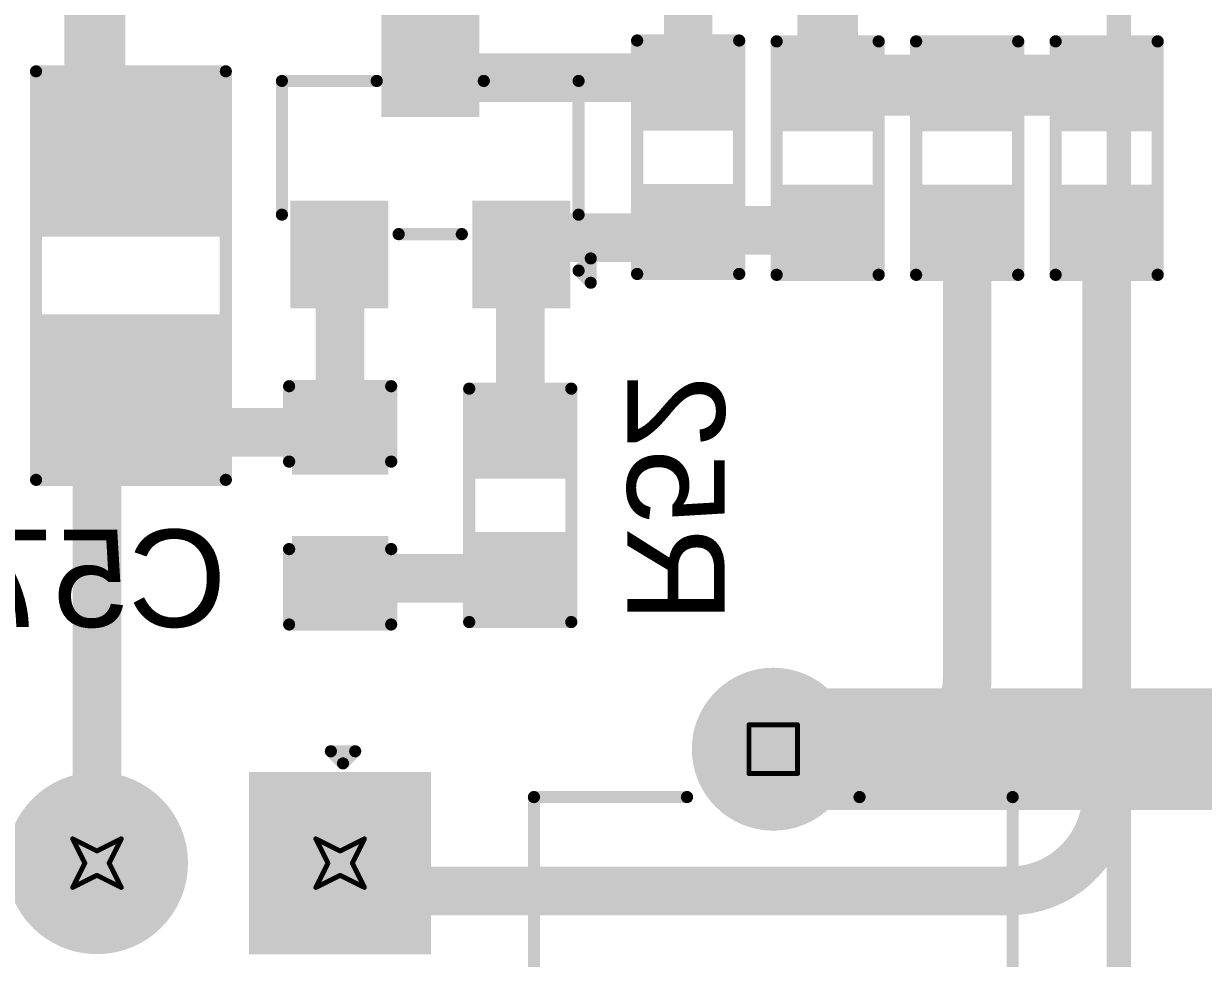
# Model space of a CAD drawing. Header units: inches. Extents: x -38 to 276, y -7 to 269.
# Drawn here: x 57.07 to 69.39, y 104.87 to 114.63 of the extents above; entities that cross this region are included whole.
import ezdxf

# ---------------------------------------------------------------- set-up
doc = ezdxf.new("R2010")
doc.units = ezdxf.units.IN
for name, color, linetype in [('Bottom Layer', 5, 'Continuous'), ('Bottom Overlay', 54, 'Continuous'), ('Bottom Paste', 16, 'Continuous'), ('Bottom Solder', 6, 'Continuous'), ('Drill Drawing', 1, 'Continuous'), ('Multi-Layer', 9, 'Continuous'), ('Pad Holes', 156, 'Continuous'), ('Top Layer', 1, 'Continuous'), ('Top Overlay', 2, 'Continuous'), ('Top Solder', 216, 'Continuous')]:
    doc.layers.add(name, color=color, linetype=linetype)
doc.styles.add('Arial', font='', dxfattribs={"height": 0.2})
doc.styles.get('Arial').set_extended_font_data('Arial')

# ---------------------------------------------------------------- blocks, each defined once
blk = doc.blocks.new('760895741_16')
at = {"layer": 'Top Overlay'}
blk.add_lwpolyline([(-23.419, -22.123, 0.254, 0.254, 0), (23.419, -22.123, 0.254, 0.254, 0)], format="xyseb", dxfattribs=at)
blk = doc.blocks.new('DIP_4_24')
at = {"layer": 'Bottom Layer'}
blk.add_hatch(color=5, dxfattribs=at).paths.add_polyline_path([(-4.71, 0.365), (-4.71, 2.165), (-2.91, 2.165), (-2.91, 0.365)])
h = blk.add_hatch(color=5, dxfattribs=at)
edge = h.paths.add_edge_path()
edge.add_arc((3.81, 1.275), 0.9, 0, 360)
h = blk.add_hatch(color=5, dxfattribs=at)
edge = h.paths.add_edge_path()
edge.add_arc((3.81, -1.265), 0.9, 0, 360)
h = blk.add_hatch(color=5, dxfattribs=at)
edge = h.paths.add_edge_path()
edge.add_arc((-3.81, -1.275), 0.9, 0, 360)
at = {"layer": 'Bottom Solder'}
h = blk.add_hatch(color=6, dxfattribs=at)
edge = h.paths.add_edge_path()
edge.add_arc((3.81, 1.275), 0.951, 0, 360)
blk.add_hatch(color=6, dxfattribs=at).paths.add_polyline_path([(-4.761, 0.314), (-4.761, 2.215), (-2.859, 2.215), (-2.859, 0.314)])
h = blk.add_hatch(color=6, dxfattribs=at)
edge = h.paths.add_edge_path()
edge.add_arc((-3.81, -1.275), 0.951, 0, 360)
h = blk.add_hatch(color=6, dxfattribs=at)
edge = h.paths.add_edge_path()
edge.add_arc((3.81, -1.265), 0.951, 0, 360)
at = {"layer": 'Multi-Layer'}
blk.add_hatch(color=9, dxfattribs=at).paths.add_polyline_path([(-4.71, 0.365), (-4.71, 2.165), (-2.91, 2.165), (-2.91, 0.365)])
h = blk.add_hatch(color=9, dxfattribs=at)
edge = h.paths.add_edge_path()
edge.add_arc((3.81, 1.275), 0.9, 0, 360)
h = blk.add_hatch(color=9, dxfattribs=at)
edge = h.paths.add_edge_path()
edge.add_arc((3.81, -1.265), 0.9, 0, 360)
h = blk.add_hatch(color=9, dxfattribs=at)
edge = h.paths.add_edge_path()
edge.add_arc((-3.81, -1.275), 0.9, 0, 360)
at = {"layer": 'Pad Holes'}
h = blk.add_hatch(color=7, dxfattribs=at)
edge = h.paths.add_edge_path()
edge.add_arc((-3.81, 1.265), 0.5, 0, 360)
h = blk.add_hatch(color=7, dxfattribs=at)
edge = h.paths.add_edge_path()
edge.add_arc((3.81, 1.275), 0.5, 0, 360)
h = blk.add_hatch(color=7, dxfattribs=at)
edge = h.paths.add_edge_path()
edge.add_arc((-3.81, -1.275), 0.5, 0, 360)
h = blk.add_hatch(color=7, dxfattribs=at)
edge = h.paths.add_edge_path()
edge.add_arc((3.81, -1.265), 0.5, 0, 360)
at = {"layer": 'Top Layer'}
blk.add_hatch(color=1, dxfattribs=at).paths.add_polyline_path([(-4.71, 0.365), (-4.71, 2.165), (-2.91, 2.165), (-2.91, 0.365)])
h = blk.add_hatch(color=1, dxfattribs=at)
edge = h.paths.add_edge_path()
edge.add_arc((3.81, 1.275), 0.9, 0, 360)
h = blk.add_hatch(color=1, dxfattribs=at)
edge = h.paths.add_edge_path()
edge.add_arc((3.81, -1.265), 0.9, 0, 360)
h = blk.add_hatch(color=1, dxfattribs=at)
edge = h.paths.add_edge_path()
edge.add_arc((-3.81, -1.275), 0.9, 0, 360)
at = {"layer": 'Top Solder'}
h = blk.add_hatch(color=216, dxfattribs=at)
edge = h.paths.add_edge_path()
edge.add_arc((3.81, 1.275), 0.951, 0, 360)
blk.add_hatch(color=216, dxfattribs=at).paths.add_polyline_path([(-4.761, 0.314), (-4.761, 2.215), (-2.859, 2.215), (-2.859, 0.314)])
h = blk.add_hatch(color=216, dxfattribs=at)
edge = h.paths.add_edge_path()
edge.add_arc((-3.81, -1.275), 0.951, 0, 360)
h = blk.add_hatch(color=216, dxfattribs=at)
edge = h.paths.add_edge_path()
edge.add_arc((3.81, -1.265), 0.951, 0, 360)
at = {"layer": 'Top Overlay'}
for points in [[(-2.542, -2.281, 0.127, 0.127, 0), (-2.542, 2.291, 0.127, 0.127, 0)], [(-1.07, 2.291, 0.127, 0.127, 0), (-2.542, 2.291, 0.127, 0.127, 0)], [(2.532, 2.291, 0.127, 0.127, 0), (1.216, 2.291, 0.127, 0.127, 0)], [(2.532, -2.281, 0.127, 0.127, 0), (2.532, 2.291, 0.127, 0.127, 0)], [(-4.978, 1.168, 0.127, 0.127, 0), (-4.978, 1.422, 0.127, 0.127, 0)], [(-4.851, 1.295, 0.127, 0.127, 0), (-4.978, 1.422, 0.127, 0.127, 0)], [(-4.978, 1.168, 0.127, 0.127, 0), (-4.851, 1.295, 0.127, 0.127, 0)]]:
    blk.add_lwpolyline(points, format="xyseb", dxfattribs=at)
for points in [[(-2.574, 2.291, 0.0635, 0.0635, 1), (-2.51, 2.291, 0.0635, 0.0635, 1)], [(-2.574, 2.291, 0.0635, 0.0635, 1), (-2.51, 2.291, 0.0635, 0.0635, 1)], [(-1.102, 2.291, 0.0635, 0.0635, 1), (-1.038, 2.291, 0.0635, 0.0635, 1)], [(1.184, 2.291, 0.0635, 0.0635, 1), (1.248, 2.291, 0.0635, 0.0635, 1)], [(2.5, 2.291, 0.0635, 0.0635, 1), (2.564, 2.291, 0.0635, 0.0635, 1)], [(2.5, 2.291, 0.0635, 0.0635, 1), (2.564, 2.291, 0.0635, 0.0635, 1)], [(-5.01, 1.422, 0.0635, 0.0635, 1), (-4.947, 1.422, 0.0635, 0.0635, 1)], [(-5.01, 1.422, 0.0635, 0.0635, 1), (-4.947, 1.422, 0.0635, 0.0635, 1)], [(-4.883, 1.295, 0.0635, 0.0635, 1), (-4.82, 1.295, 0.0635, 0.0635, 1)], [(-4.883, 1.295, 0.0635, 0.0635, 1), (-4.82, 1.295, 0.0635, 0.0635, 1)], [(-5.01, 1.168, 0.0635, 0.0635, 1), (-4.947, 1.168, 0.0635, 0.0635, 1)], [(-5.01, 1.168, 0.0635, 0.0635, 1), (-4.947, 1.168, 0.0635, 0.0635, 1)], [(-2.574, -2.281, 0.0635, 0.0635, 1), (-2.51, -2.281, 0.0635, 0.0635, 1)], [(2.5, -2.281, 0.0635, 0.0635, 1), (2.564, -2.281, 0.0635, 0.0635, 1)]]:
    blk.add_lwpolyline(points, format="xyseb", close=True, dxfattribs=at)
blk = doc.blocks.new('SOT_23_B_25')
at = {"layer": 'Bottom Layer'}
for points in [[(-1.36, 1.46), (-0.54, 1.46), (-0.54, 0.54), (-1.36, 0.54)], [(0.54, 1.46), (1.36, 1.46), (1.36, 0.54), (0.54, 0.54)], [(-0.41, -0.54), (0.41, -0.54), (0.41, -1.46), (-0.41, -1.46)]]:
    blk.add_hatch(color=5, dxfattribs=at).paths.add_polyline_path(points)
at = {"layer": 'Bottom Paste'}
for points in [[(-1.36, 1.46), (-0.54, 1.46), (-0.54, 0.54), (-1.36, 0.54)], [(0.54, 1.46), (1.36, 1.46), (1.36, 0.54), (0.54, 0.54)], [(-0.41, -0.54), (0.41, -0.54), (0.41, -1.46), (-0.41, -1.46)]]:
    blk.add_hatch(color=16, dxfattribs=at).paths.add_polyline_path(points)
at = {"layer": 'Bottom Solder'}
for points in [[(-1.462, 1.562), (-0.438, 1.562), (-0.438, 0.438), (-1.462, 0.438)], [(0.438, 1.562), (1.462, 1.562), (1.462, 0.438), (0.438, 0.438)], [(-0.512, -0.438), (0.512, -0.438), (0.512, -1.562), (-0.512, -1.562)]]:
    blk.add_hatch(color=6, dxfattribs=at).paths.add_polyline_path(points)
at = {"layer": 'Bottom Overlay'}
for points in [[(-1.549, 1.168, 0.127, 0.127, 0), (-1.676, 1.295, 0.127, 0.127, 0)], [(-1.676, 1.295, 0.127, 0.127, 0), (-1.676, 1.041, 0.127, 0.127, 0)], [(-1.549, 1.168, 0.127, 0.127, 0), (-1.676, 1.041, 0.127, 0.127, 0)], [(0.33, 0.787, 0.127, 0.127, 0), (-0.33, 0.787, 0.127, 0.127, 0)], [(-1.549, -0.813, 0.127, 0.127, 0), (-1.549, 0.584, 0.127, 0.127, 0)], [(1.549, 0.584, 0.127, 0.127, 0), (1.549, -0.813, 0.127, 0.127, 0)], [(-0.559, -0.813, 0.127, 0.127, 0), (-1.549, -0.813, 0.127, 0.127, 0)], [(1.549, -0.813, 0.127, 0.127, 0), (0.559, -0.813, 0.127, 0.127, 0)]]:
    blk.add_lwpolyline(points, format="xyseb", dxfattribs=at)
for points in [[(-1.708, 1.295, 0.0635, 0.0635, 1), (-1.645, 1.295, 0.0635, 0.0635, 1)], [(-1.708, 1.295, 0.0635, 0.0635, 1), (-1.645, 1.295, 0.0635, 0.0635, 1)], [(-1.581, 1.168, 0.0635, 0.0635, 1), (-1.518, 1.168, 0.0635, 0.0635, 1)], [(-1.581, 1.168, 0.0635, 0.0635, 1), (-1.518, 1.168, 0.0635, 0.0635, 1)], [(-1.708, 1.041, 0.0635, 0.0635, 1), (-1.645, 1.041, 0.0635, 0.0635, 1)], [(-1.708, 1.041, 0.0635, 0.0635, 1), (-1.645, 1.041, 0.0635, 0.0635, 1)], [(-0.362, 0.787, 0.0635, 0.0635, 1), (-0.298, 0.787, 0.0635, 0.0635, 1)], [(0.298, 0.787, 0.0635, 0.0635, 1), (0.362, 0.787, 0.0635, 0.0635, 1)], [(-1.581, 0.584, 0.0635, 0.0635, 1), (-1.518, 0.584, 0.0635, 0.0635, 1)], [(1.518, 0.584, 0.0635, 0.0635, 1), (1.581, 0.584, 0.0635, 0.0635, 1)], [(-1.581, -0.813, 0.0635, 0.0635, 1), (-1.518, -0.813, 0.0635, 0.0635, 1)], [(-1.581, -0.813, 0.0635, 0.0635, 1), (-1.518, -0.813, 0.0635, 0.0635, 1)], [(-0.591, -0.813, 0.0635, 0.0635, 1), (-0.527, -0.813, 0.0635, 0.0635, 1)], [(0.527, -0.813, 0.0635, 0.0635, 1), (0.591, -0.813, 0.0635, 0.0635, 1)], [(1.518, -0.813, 0.0635, 0.0635, 1), (1.581, -0.813, 0.0635, 0.0635, 1)], [(1.518, -0.813, 0.0635, 0.0635, 1), (1.581, -0.813, 0.0635, 0.0635, 1)]]:
    blk.add_lwpolyline(points, format="xyseb", close=True, dxfattribs=at)
blk = doc.blocks.new('R___0603_B_34')
at = {"layer": 'Bottom Layer'}
for points in [[(-1.143, -0.445), (-1.143, 0.445), (-0.381, 0.445), (-0.381, -0.445)], [(0.381, -0.445), (0.381, 0.445), (1.143, 0.445), (1.143, -0.445)]]:
    blk.add_hatch(color=5, dxfattribs=at).paths.add_polyline_path(points)
at = {"layer": 'Bottom Paste'}
for points in [[(-1.143, -0.445), (-1.143, 0.445), (-0.381, 0.445), (-0.381, -0.445)], [(0.381, -0.445), (0.381, 0.445), (1.143, 0.445), (1.143, -0.445)]]:
    blk.add_hatch(color=16, dxfattribs=at).paths.add_polyline_path(points)
at = {"layer": 'Bottom Solder'}
for points in [[(-1.245, -0.546), (-1.245, 0.546), (-0.279, 0.546), (-0.279, -0.546)], [(0.279, -0.546), (0.279, 0.546), (1.245, 0.546), (1.245, -0.546)]]:
    blk.add_hatch(color=6, dxfattribs=at).paths.add_polyline_path(points)
at = {"layer": 'Bottom Overlay'}
for points in [[(-1.219, 0.533, 0.127, 0.127, 0), (1.219, 0.533, 0.127, 0.127, 0)], [(-1.219, 0.533, 0.127, 0.127, 0), (-1.219, -0.533, 0.127, 0.127, 0)], [(1.219, 0.533, 0.127, 0.127, 0), (1.219, -0.533, 0.127, 0.127, 0)], [(-1.219, -0.533, 0.127, 0.127, 0), (1.219, -0.533, 0.127, 0.127, 0)]]:
    blk.add_lwpolyline(points, format="xyseb", dxfattribs=at)
for points in [[(-1.251, 0.533, 0.0635, 0.0635, 1), (-1.187, 0.533, 0.0635, 0.0635, 1)], [(-1.251, 0.533, 0.0635, 0.0635, 1), (-1.187, 0.533, 0.0635, 0.0635, 1)], [(1.187, 0.533, 0.0635, 0.0635, 1), (1.251, 0.533, 0.0635, 0.0635, 1)], [(1.187, 0.533, 0.0635, 0.0635, 1), (1.251, 0.533, 0.0635, 0.0635, 1)], [(-1.251, -0.533, 0.0635, 0.0635, 1), (-1.187, -0.533, 0.0635, 0.0635, 1)], [(-1.251, -0.533, 0.0635, 0.0635, 1), (-1.187, -0.533, 0.0635, 0.0635, 1)], [(1.187, -0.533, 0.0635, 0.0635, 1), (1.251, -0.533, 0.0635, 0.0635, 1)], [(1.187, -0.533, 0.0635, 0.0635, 1), (1.251, -0.533, 0.0635, 0.0635, 1)]]:
    blk.add_lwpolyline(points, format="xyseb", close=True, dxfattribs=at)
blk = doc.blocks.new('R___1206_B_35')
at = {"layer": 'Bottom Layer'}
for points in [[(-2.032, 0.889), (-0.508, 0.889), (-0.508, -0.889), (-2.032, -0.889)], [(0.508, 0.889), (2.032, 0.889), (2.032, -0.889), (0.508, -0.889)]]:
    blk.add_hatch(color=5, dxfattribs=at).paths.add_polyline_path(points)
at = {"layer": 'Bottom Paste'}
for points in [[(-2.032, 0.889), (-0.508, 0.889), (-0.508, -0.889), (-2.032, -0.889)], [(0.508, 0.889), (2.032, 0.889), (2.032, -0.889), (0.508, -0.889)]]:
    blk.add_hatch(color=16, dxfattribs=at).paths.add_polyline_path(points)
at = {"layer": 'Bottom Solder'}
for points in [[(-2.134, 0.991), (-0.406, 0.991), (-0.406, -0.991), (-2.134, -0.991)], [(0.406, 0.991), (2.134, 0.991), (2.134, -0.991), (0.406, -0.991)]]:
    blk.add_hatch(color=6, dxfattribs=at).paths.add_polyline_path(points)
at = {"layer": 'Bottom Overlay'}
for points in [[(-2.134, -0.991, 0.127, 0.127, 0), (-2.134, 0.991, 0.127, 0.127, 0)], [(-2.134, 0.991, 0.127, 0.127, 0), (2.134, 0.991, 0.127, 0.127, 0)], [(2.134, -0.991, 0.127, 0.127, 0), (2.134, 0.991, 0.127, 0.127, 0)], [(2.134, -0.991, 0.127, 0.127, 0), (-2.134, -0.991, 0.127, 0.127, 0)]]:
    blk.add_lwpolyline(points, format="xyseb", dxfattribs=at)
for points in [[(-2.165, 0.991, 0.0635, 0.0635, 1), (-2.102, 0.991, 0.0635, 0.0635, 1)], [(-2.165, 0.991, 0.0635, 0.0635, 1), (-2.102, 0.991, 0.0635, 0.0635, 1)], [(2.102, 0.991, 0.0635, 0.0635, 1), (2.165, 0.991, 0.0635, 0.0635, 1)], [(2.102, 0.991, 0.0635, 0.0635, 1), (2.165, 0.991, 0.0635, 0.0635, 1)], [(-2.165, -0.991, 0.0635, 0.0635, 1), (-2.102, -0.991, 0.0635, 0.0635, 1)], [(-2.165, -0.991, 0.0635, 0.0635, 1), (-2.102, -0.991, 0.0635, 0.0635, 1)], [(2.102, -0.991, 0.0635, 0.0635, 1), (2.165, -0.991, 0.0635, 0.0635, 1)], [(2.102, -0.991, 0.0635, 0.0635, 1), (2.165, -0.991, 0.0635, 0.0635, 1)]]:
    blk.add_lwpolyline(points, format="xyseb", close=True, dxfattribs=at)
blk = doc.blocks.new('R___0603_B_36')
at = {"layer": 'Bottom Layer'}
for points in [[(-1.143, -0.445), (-1.143, 0.445), (-0.381, 0.445), (-0.381, -0.445)], [(0.381, -0.445), (0.381, 0.445), (1.143, 0.445), (1.143, -0.445)]]:
    blk.add_hatch(color=5, dxfattribs=at).paths.add_polyline_path(points)
at = {"layer": 'Bottom Paste'}
for points in [[(-1.143, -0.445), (-1.143, 0.445), (-0.381, 0.445), (-0.381, -0.445)], [(0.381, -0.445), (0.381, 0.445), (1.143, 0.445), (1.143, -0.445)]]:
    blk.add_hatch(color=16, dxfattribs=at).paths.add_polyline_path(points)
at = {"layer": 'Bottom Solder'}
for points in [[(-1.245, -0.546), (-1.245, 0.546), (-0.279, 0.546), (-0.279, -0.546)], [(0.279, -0.546), (0.279, 0.546), (1.245, 0.546), (1.245, -0.546)]]:
    blk.add_hatch(color=6, dxfattribs=at).paths.add_polyline_path(points)
at = {"layer": 'Bottom Overlay'}
for points in [[(-1.219, 0.533, 0.127, 0.127, 0), (1.219, 0.533, 0.127, 0.127, 0)], [(-1.219, -0.533, 0.127, 0.127, 0), (-1.219, 0.533, 0.127, 0.127, 0)], [(1.219, -0.533, 0.127, 0.127, 0), (1.219, 0.533, 0.127, 0.127, 0)], [(1.219, -0.533, 0.127, 0.127, 0), (-1.219, -0.533, 0.127, 0.127, 0)]]:
    blk.add_lwpolyline(points, format="xyseb", dxfattribs=at)
for points in [[(-1.251, 0.533, 0.0635, 0.0635, 1), (-1.187, 0.533, 0.0635, 0.0635, 1)], [(-1.251, 0.533, 0.0635, 0.0635, 1), (-1.187, 0.533, 0.0635, 0.0635, 1)], [(1.187, 0.533, 0.0635, 0.0635, 1), (1.251, 0.533, 0.0635, 0.0635, 1)], [(1.187, 0.533, 0.0635, 0.0635, 1), (1.251, 0.533, 0.0635, 0.0635, 1)], [(-1.251, -0.533, 0.0635, 0.0635, 1), (-1.187, -0.533, 0.0635, 0.0635, 1)], [(-1.251, -0.533, 0.0635, 0.0635, 1), (-1.187, -0.533, 0.0635, 0.0635, 1)], [(1.187, -0.533, 0.0635, 0.0635, 1), (1.251, -0.533, 0.0635, 0.0635, 1)], [(1.187, -0.533, 0.0635, 0.0635, 1), (1.251, -0.533, 0.0635, 0.0635, 1)]]:
    blk.add_lwpolyline(points, format="xyseb", close=True, dxfattribs=at)
blk = doc.blocks.new('R___0603_B_37')
at = {"layer": 'Bottom Layer'}
for points in [[(-1.143, -0.445), (-1.143, 0.445), (-0.381, 0.445), (-0.381, -0.445)], [(0.381, -0.445), (0.381, 0.445), (1.143, 0.445), (1.143, -0.445)]]:
    blk.add_hatch(color=5, dxfattribs=at).paths.add_polyline_path(points)
at = {"layer": 'Bottom Paste'}
for points in [[(-1.143, -0.445), (-1.143, 0.445), (-0.381, 0.445), (-0.381, -0.445)], [(0.381, -0.445), (0.381, 0.445), (1.143, 0.445), (1.143, -0.445)]]:
    blk.add_hatch(color=16, dxfattribs=at).paths.add_polyline_path(points)
at = {"layer": 'Bottom Solder'}
for points in [[(-1.245, -0.546), (-1.245, 0.546), (-0.279, 0.546), (-0.279, -0.546)], [(0.279, -0.546), (0.279, 0.546), (1.245, 0.546), (1.245, -0.546)]]:
    blk.add_hatch(color=6, dxfattribs=at).paths.add_polyline_path(points)
at = {"layer": 'Bottom Overlay'}
for points in [[(-1.219, 0.533, 0.127, 0.127, 0), (1.219, 0.533, 0.127, 0.127, 0)], [(-1.219, 0.533, 0.127, 0.127, 0), (-1.219, -0.533, 0.127, 0.127, 0)], [(1.219, 0.533, 0.127, 0.127, 0), (1.219, -0.533, 0.127, 0.127, 0)], [(-1.219, -0.533, 0.127, 0.127, 0), (1.219, -0.533, 0.127, 0.127, 0)]]:
    blk.add_lwpolyline(points, format="xyseb", dxfattribs=at)
for points in [[(-1.251, 0.533, 0.0635, 0.0635, 1), (-1.187, 0.533, 0.0635, 0.0635, 1)], [(-1.251, 0.533, 0.0635, 0.0635, 1), (-1.187, 0.533, 0.0635, 0.0635, 1)], [(1.187, 0.533, 0.0635, 0.0635, 1), (1.251, 0.533, 0.0635, 0.0635, 1)], [(1.187, 0.533, 0.0635, 0.0635, 1), (1.251, 0.533, 0.0635, 0.0635, 1)], [(-1.251, -0.533, 0.0635, 0.0635, 1), (-1.187, -0.533, 0.0635, 0.0635, 1)], [(-1.251, -0.533, 0.0635, 0.0635, 1), (-1.187, -0.533, 0.0635, 0.0635, 1)], [(1.187, -0.533, 0.0635, 0.0635, 1), (1.251, -0.533, 0.0635, 0.0635, 1)], [(1.187, -0.533, 0.0635, 0.0635, 1), (1.251, -0.533, 0.0635, 0.0635, 1)]]:
    blk.add_lwpolyline(points, format="xyseb", close=True, dxfattribs=at)
blk = doc.blocks.new('R___0603_B_38')
at = {"layer": 'Bottom Layer'}
for points in [[(-1.143, -0.445), (-1.143, 0.445), (-0.381, 0.445), (-0.381, -0.445)], [(0.381, -0.445), (0.381, 0.445), (1.143, 0.445), (1.143, -0.445)]]:
    blk.add_hatch(color=5, dxfattribs=at).paths.add_polyline_path(points)
at = {"layer": 'Bottom Paste'}
for points in [[(-1.143, -0.445), (-1.143, 0.445), (-0.381, 0.445), (-0.381, -0.445)], [(0.381, -0.445), (0.381, 0.445), (1.143, 0.445), (1.143, -0.445)]]:
    blk.add_hatch(color=16, dxfattribs=at).paths.add_polyline_path(points)
at = {"layer": 'Bottom Solder'}
for points in [[(-1.245, -0.546), (-1.245, 0.546), (-0.279, 0.546), (-0.279, -0.546)], [(0.279, -0.546), (0.279, 0.546), (1.245, 0.546), (1.245, -0.546)]]:
    blk.add_hatch(color=6, dxfattribs=at).paths.add_polyline_path(points)
at = {"layer": 'Bottom Overlay'}
for points in [[(-1.219, 0.533, 0.127, 0.127, 0), (1.219, 0.533, 0.127, 0.127, 0)], [(-1.219, 0.533, 0.127, 0.127, 0), (-1.219, -0.533, 0.127, 0.127, 0)], [(1.219, 0.533, 0.127, 0.127, 0), (1.219, -0.533, 0.127, 0.127, 0)], [(1.219, -0.533, 0.127, 0.127, 0), (-1.219, -0.533, 0.127, 0.127, 0)]]:
    blk.add_lwpolyline(points, format="xyseb", dxfattribs=at)
for points in [[(-1.251, 0.533, 0.0635, 0.0635, 1), (-1.187, 0.533, 0.0635, 0.0635, 1)], [(-1.251, 0.533, 0.0635, 0.0635, 1), (-1.187, 0.533, 0.0635, 0.0635, 1)], [(1.187, 0.533, 0.0635, 0.0635, 1), (1.251, 0.533, 0.0635, 0.0635, 1)], [(1.187, 0.533, 0.0635, 0.0635, 1), (1.251, 0.533, 0.0635, 0.0635, 1)], [(-1.251, -0.533, 0.0635, 0.0635, 1), (-1.187, -0.533, 0.0635, 0.0635, 1)], [(-1.251, -0.533, 0.0635, 0.0635, 1), (-1.187, -0.533, 0.0635, 0.0635, 1)], [(1.187, -0.533, 0.0635, 0.0635, 1), (1.251, -0.533, 0.0635, 0.0635, 1)], [(1.187, -0.533, 0.0635, 0.0635, 1), (1.251, -0.533, 0.0635, 0.0635, 1)]]:
    blk.add_lwpolyline(points, format="xyseb", close=True, dxfattribs=at)
blk = doc.blocks.new('R___0603_B_41')
at = {"layer": 'Bottom Layer'}
for points in [[(-1.143, -0.445), (-1.143, 0.445), (-0.381, 0.445), (-0.381, -0.445)], [(0.381, -0.445), (0.381, 0.445), (1.143, 0.445), (1.143, -0.445)]]:
    blk.add_hatch(color=5, dxfattribs=at).paths.add_polyline_path(points)
at = {"layer": 'Bottom Paste'}
for points in [[(-1.143, -0.445), (-1.143, 0.445), (-0.381, 0.445), (-0.381, -0.445)], [(0.381, -0.445), (0.381, 0.445), (1.143, 0.445), (1.143, -0.445)]]:
    blk.add_hatch(color=16, dxfattribs=at).paths.add_polyline_path(points)
at = {"layer": 'Bottom Solder'}
for points in [[(-1.245, -0.546), (-1.245, 0.546), (-0.279, 0.546), (-0.279, -0.546)], [(0.279, -0.546), (0.279, 0.546), (1.245, 0.546), (1.245, -0.546)]]:
    blk.add_hatch(color=6, dxfattribs=at).paths.add_polyline_path(points)
at = {"layer": 'Bottom Overlay'}
for points in [[(-1.219, 0.533, 0.127, 0.127, 0), (1.219, 0.533, 0.127, 0.127, 0)], [(-1.219, 0.533, 0.127, 0.127, 0), (-1.219, -0.533, 0.127, 0.127, 0)], [(1.219, 0.533, 0.127, 0.127, 0), (1.219, -0.533, 0.127, 0.127, 0)], [(1.219, -0.533, 0.127, 0.127, 0), (-1.219, -0.533, 0.127, 0.127, 0)]]:
    blk.add_lwpolyline(points, format="xyseb", dxfattribs=at)
for points in [[(-1.251, 0.533, 0.0635, 0.0635, 1), (-1.187, 0.533, 0.0635, 0.0635, 1)], [(-1.251, 0.533, 0.0635, 0.0635, 1), (-1.187, 0.533, 0.0635, 0.0635, 1)], [(1.187, 0.533, 0.0635, 0.0635, 1), (1.251, 0.533, 0.0635, 0.0635, 1)], [(1.187, 0.533, 0.0635, 0.0635, 1), (1.251, 0.533, 0.0635, 0.0635, 1)], [(-1.251, -0.533, 0.0635, 0.0635, 1), (-1.187, -0.533, 0.0635, 0.0635, 1)], [(-1.251, -0.533, 0.0635, 0.0635, 1), (-1.187, -0.533, 0.0635, 0.0635, 1)], [(1.187, -0.533, 0.0635, 0.0635, 1), (1.251, -0.533, 0.0635, 0.0635, 1)], [(1.187, -0.533, 0.0635, 0.0635, 1), (1.251, -0.533, 0.0635, 0.0635, 1)]]:
    blk.add_lwpolyline(points, format="xyseb", close=True, dxfattribs=at)
blk = doc.blocks.new('C___0603_B_111')
at = {"layer": 'Bottom Layer'}
for points in [[(-1.143, -0.445), (-1.143, 0.445), (-0.381, 0.445), (-0.381, -0.445)], [(0.381, -0.445), (0.381, 0.445), (1.143, 0.445), (1.143, -0.445)]]:
    blk.add_hatch(color=5, dxfattribs=at).paths.add_polyline_path(points)
at = {"layer": 'Bottom Paste'}
for points in [[(-1.143, -0.445), (-1.143, 0.445), (-0.381, 0.445), (-0.381, -0.445)], [(0.381, -0.445), (0.381, 0.445), (1.143, 0.445), (1.143, -0.445)]]:
    blk.add_hatch(color=16, dxfattribs=at).paths.add_polyline_path(points)
at = {"layer": 'Bottom Solder'}
for points in [[(-1.203, -0.504), (-1.203, 0.504), (-0.321, 0.504), (-0.321, -0.504)], [(0.321, -0.504), (0.321, 0.504), (1.203, 0.504), (1.203, -0.504)]]:
    blk.add_hatch(color=6, dxfattribs=at).paths.add_polyline_path(points)
at = {"layer": 'Bottom Overlay'}
for points in [[(-0.457, 0.533, 0.127, 0.127, 0), (-1.245, 0.533, 0.127, 0.127, 0)], [(-1.245, -0.533, 0.127, 0.127, 0), (-1.245, 0.533, 0.127, 0.127, 0)], [(1.245, 0.533, 0.127, 0.127, 0), (0.457, 0.533, 0.127, 0.127, 0)], [(1.245, -0.533, 0.127, 0.127, 0), (1.245, 0.533, 0.127, 0.127, 0)], [(-0.457, -0.533, 0.127, 0.127, 0), (-1.245, -0.533, 0.127, 0.127, 0)], [(1.245, -0.533, 0.127, 0.127, 0), (0.457, -0.533, 0.127, 0.127, 0)]]:
    blk.add_lwpolyline(points, format="xyseb", dxfattribs=at)
for points in [[(-1.276, 0.533, 0.0635, 0.0635, 1), (-1.213, 0.533, 0.0635, 0.0635, 1)], [(-1.276, 0.533, 0.0635, 0.0635, 1), (-1.213, 0.533, 0.0635, 0.0635, 1)], [(-0.489, 0.533, 0.0635, 0.0635, 1), (-0.425, 0.533, 0.0635, 0.0635, 1)], [(0.425, 0.533, 0.0635, 0.0635, 1), (0.489, 0.533, 0.0635, 0.0635, 1)], [(1.213, 0.533, 0.0635, 0.0635, 1), (1.276, 0.533, 0.0635, 0.0635, 1)], [(1.213, 0.533, 0.0635, 0.0635, 1), (1.276, 0.533, 0.0635, 0.0635, 1)], [(-1.276, -0.533, 0.0635, 0.0635, 1), (-1.213, -0.533, 0.0635, 0.0635, 1)], [(-1.276, -0.533, 0.0635, 0.0635, 1), (-1.213, -0.533, 0.0635, 0.0635, 1)], [(-0.489, -0.533, 0.0635, 0.0635, 1), (-0.425, -0.533, 0.0635, 0.0635, 1)], [(0.425, -0.533, 0.0635, 0.0635, 1), (0.489, -0.533, 0.0635, 0.0635, 1)], [(1.213, -0.533, 0.0635, 0.0635, 1), (1.276, -0.533, 0.0635, 0.0635, 1)], [(1.213, -0.533, 0.0635, 0.0635, 1), (1.276, -0.533, 0.0635, 0.0635, 1)]]:
    blk.add_lwpolyline(points, format="xyseb", close=True, dxfattribs=at)
blk = doc.blocks.new('DE1E3RA222MA4BN01F_143')
at = {"layer": 'Bottom Layer'}
h = blk.add_hatch(color=5, dxfattribs=at)
edge = h.paths.add_edge_path()
edge.add_arc((-5, 0), 0.8, 0, 360)
h = blk.add_hatch(color=5, dxfattribs=at)
edge = h.paths.add_edge_path()
edge.add_arc((5, 0), 0.8, 0, 360)
at = {"layer": 'Bottom Solder'}
h = blk.add_hatch(color=6, dxfattribs=at)
edge = h.paths.add_edge_path()
edge.add_arc((-5, 0), 0.851, 0, 360)
h = blk.add_hatch(color=6, dxfattribs=at)
edge = h.paths.add_edge_path()
edge.add_arc((5, 0), 0.851, 0, 360)
at = {"layer": 'Multi-Layer'}
h = blk.add_hatch(color=9, dxfattribs=at)
edge = h.paths.add_edge_path()
edge.add_arc((-5, 0), 0.8, 0, 360)
h = blk.add_hatch(color=9, dxfattribs=at)
edge = h.paths.add_edge_path()
edge.add_arc((5, 0), 0.8, 0, 360)
at = {"layer": 'Pad Holes'}
h = blk.add_hatch(color=7, dxfattribs=at)
edge = h.paths.add_edge_path()
edge.add_arc((-5, 0), 0.55, 0, 360)
h = blk.add_hatch(color=7, dxfattribs=at)
edge = h.paths.add_edge_path()
edge.add_arc((5, 0), 0.55, 0, 360)
at = {"layer": 'Top Layer'}
h = blk.add_hatch(color=1, dxfattribs=at)
edge = h.paths.add_edge_path()
edge.add_arc((-5, 0), 0.8, 0, 360)
h = blk.add_hatch(color=1, dxfattribs=at)
edge = h.paths.add_edge_path()
edge.add_arc((5, 0), 0.8, 0, 360)
at = {"layer": 'Top Solder'}
h = blk.add_hatch(color=216, dxfattribs=at)
edge = h.paths.add_edge_path()
edge.add_arc((-5, 0), 0.851, 0, 360)
h = blk.add_hatch(color=216, dxfattribs=at)
edge = h.paths.add_edge_path()
edge.add_arc((5, 0), 0.851, 0, 360)
at = {"layer": 'Top Overlay'}
for points in [[(-4.5, 2.5, 0.127, 0.127, 0), (4.5, 2.5, 0.127, 0.127, 0)], [(-4.5, 2.5, 0.127, 0.127, 0), (-4.5, 0.901, 0.127, 0.127, 0)], [(4.5, 2.5, 0.127, 0.127, 0), (4.5, 0.901, 0.127, 0.127, 0)], [(-4.5, -0.901, 0.127, 0.127, 0), (-4.5, -2.5, 0.127, 0.127, 0)], [(4.5, -0.901, 0.127, 0.127, 0), (4.5, -2.5, 0.127, 0.127, 0)], [(-4.5, -2.5, 0.127, 0.127, 0), (4.5, -2.5, 0.127, 0.127, 0)]]:
    blk.add_lwpolyline(points, format="xyseb", dxfattribs=at)
for points in [[(-4.532, 2.5, 0.0635, 0.0635, 1), (-4.468, 2.5, 0.0635, 0.0635, 1)], [(-4.532, 2.5, 0.0635, 0.0635, 1), (-4.468, 2.5, 0.0635, 0.0635, 1)], [(4.468, 2.5, 0.0635, 0.0635, 1), (4.532, 2.5, 0.0635, 0.0635, 1)], [(4.468, 2.5, 0.0635, 0.0635, 1), (4.532, 2.5, 0.0635, 0.0635, 1)], [(-4.532, 0.901, 0.0635, 0.0635, 1), (-4.468, 0.901, 0.0635, 0.0635, 1)], [(4.468, 0.901, 0.0635, 0.0635, 1), (4.532, 0.901, 0.0635, 0.0635, 1)], [(-4.532, -0.901, 0.0635, 0.0635, 1), (-4.468, -0.901, 0.0635, 0.0635, 1)], [(4.468, -0.901, 0.0635, 0.0635, 1), (4.532, -0.901, 0.0635, 0.0635, 1)], [(-4.532, -2.5, 0.0635, 0.0635, 1), (-4.468, -2.5, 0.0635, 0.0635, 1)], [(-4.532, -2.5, 0.0635, 0.0635, 1), (-4.468, -2.5, 0.0635, 0.0635, 1)], [(4.468, -2.5, 0.0635, 0.0635, 1), (4.532, -2.5, 0.0635, 0.0635, 1)], [(4.468, -2.5, 0.0635, 0.0635, 1), (4.532, -2.5, 0.0635, 0.0635, 1)]]:
    blk.add_lwpolyline(points, format="xyseb", close=True, dxfattribs=at)

msp = doc.modelspace()

# ---------------------------------------------------------------- linework, layer by layer
at = {"layer": 'Bottom Layer'}
for points in [[(57.811, 113.716, 0.635, 0.635, 0), (57.811, 115.661, 0.635, 0.635, 0)], [(65.465, 113.99, 0.635, 0.635, 0), (65.465, 115.697, 0.635, 0.635, 0)], [(64.008, 114.068, 0.508, 0.508, 0), (64.008, 115.316, 0.508, 0.508, 0)], [(61.314, 114.221, 0.508, 0.508, 0), (61.466, 114.068, 0.508, 0.508, 0)], [(61.466, 114.068, 0.508, 0.508, 0), (64.008, 114.068, 0.508, 0.508, 0)], [(64.008, 113.999, 0.508, 0.508, 0), (64.008, 114.068, 0.508, 0.508, 0)], [(65.465, 113.99, 0.635, 0.635, 0), (66.922, 113.99, 0.635, 0.635, 0)], [(66.922, 113.99, 0.635, 0.635, 0), (68.379, 113.99, 0.635, 0.635, 0)], [(57.811, 113.716, 0.635, 0.635, 0), (58.188, 113.271, 0.635, 0.635, 0)], [(62.264, 112.242, 0.508, 0.508, 0), (62.42, 112.398, 0.508, 0.508, 0)], [(62.42, 112.398, 0.508, 0.508, 0), (63.931, 112.398, 0.508, 0.508, 0)], [(63.931, 112.398, 0.508, 0.508, 0), (64.008, 112.475, 0.508, 0.508, 0)], [(64.008, 112.475, 0.508, 0.508, 0), (65.465, 112.475, 0.508, 0.508, 0)], [(60.26, 112.325, 0.508, 0.508, 0), (60.364, 112.221, 0.508, 0.508, 0)], [(60.373, 110.363, 0.508, 0.508, 0), (60.373, 112.221, 0.508, 0.508, 0)], [(62.254, 112.221, 0.508, 0.508, 0), (62.264, 112.221, 0.508, 0.508, 0)], [(62.254, 110.363, 0.508, 0.508, 0), (62.254, 112.221, 0.508, 0.508, 0)], [(62.264, 112.221, 0.508, 0.508, 0), (62.264, 112.242, 0.508, 0.508, 0)], [(66.922, 107.789, 0.508, 0.508, 0), (66.922, 112.212, 0.508, 0.508, 0)], [(68.379, 106.587, 0.508, 0.508, 0), (68.379, 112.212, 0.508, 0.508, 0)], [(57.833, 110.376, 0.508, 0.508, 0), (58.188, 110.731, 0.508, 0.508, 0)], [(58.556, 110.363, 0.508, 0.508, -0.414214), (58.188, 110.731, 0.508, 0.508, 0)], [(57.833, 105.864, 0.508, 0.508, 0), (57.833, 110.376, 0.508, 0.508, 0)], [(58.556, 110.363, 0.508, 0.508, 0), (60.373, 110.363, 0.508, 0.508, 0)], [(60.373, 108.839, 0.508, 0.508, 0), (62.254, 108.839, 0.508, 0.508, 0)], [(66.922, 107.789, 0.508, 0.508, -0.414214), (66.187, 107.054, 0.508, 0.508, 0)], [(64.897, 107.054, 0.508, 0.508, 0), (66.187, 107.054, 0.508, 0.508, 0)], [(68.379, 106.587, 0.508, 0.508, -0.414214), (67.366, 105.574, 0.508, 0.508, 0)], [(60.373, 105.864, 0.508, 0.508, 0), (61.019, 105.574, 0.508, 0.508, 0)], [(61.019, 105.574, 0.508, 0.508, 0), (67.366, 105.574, 0.508, 0.508, 0)]]:
    msp.add_lwpolyline(points, format="xyseb", dxfattribs=at)
for points in [[(61.187, 114.221, 0.254, 0.254, 1), (61.441, 114.221, 0.254, 0.254, 1)], [(61.339, 114.068, 0.254, 0.254, 1), (61.593, 114.068, 0.254, 0.254, 1)], [(61.339, 114.068, 0.254, 0.254, 1), (61.593, 114.068, 0.254, 0.254, 1)], [(63.881, 114.068, 0.254, 0.254, 1), (64.135, 114.068, 0.254, 0.254, 1)], [(63.881, 114.068, 0.254, 0.254, 1), (64.135, 114.068, 0.254, 0.254, 1)], [(63.881, 114.068, 0.254, 0.254, 1), (64.135, 114.068, 0.254, 0.254, 1)], [(63.881, 113.999, 0.254, 0.254, 1), (64.135, 113.999, 0.254, 0.254, 1)], [(65.306, 113.99, 0.318, 0.318, 1), (65.624, 113.99, 0.318, 0.318, 1)], [(65.306, 113.99, 0.318, 0.318, 1), (65.624, 113.99, 0.318, 0.318, 1)], [(66.763, 113.99, 0.318, 0.318, 1), (67.081, 113.99, 0.318, 0.318, 1)], [(66.763, 113.99, 0.318, 0.318, 1), (67.081, 113.99, 0.318, 0.318, 1)], [(68.22, 113.99, 0.318, 0.318, 1), (68.538, 113.99, 0.318, 0.318, 1)], [(57.653, 113.716, 0.318, 0.318, 1), (57.97, 113.716, 0.318, 0.318, 1)], [(57.653, 113.716, 0.318, 0.318, 1), (57.97, 113.716, 0.318, 0.318, 1)], [(58.029, 113.271, 0.318, 0.318, 1), (58.347, 113.271, 0.318, 0.318, 1)], [(62.293, 112.398, 0.254, 0.254, 1), (62.547, 112.398, 0.254, 0.254, 1)], [(62.293, 112.398, 0.254, 0.254, 1), (62.547, 112.398, 0.254, 0.254, 1)], [(63.804, 112.398, 0.254, 0.254, 1), (64.058, 112.398, 0.254, 0.254, 1)], [(63.804, 112.398, 0.254, 0.254, 1), (64.058, 112.398, 0.254, 0.254, 1)], [(63.881, 112.475, 0.254, 0.254, 1), (64.135, 112.475, 0.254, 0.254, 1)], [(63.881, 112.475, 0.254, 0.254, 1), (64.135, 112.475, 0.254, 0.254, 1)], [(65.338, 112.475, 0.254, 0.254, 1), (65.592, 112.475, 0.254, 0.254, 1)], [(60.133, 112.325, 0.254, 0.254, 1), (60.387, 112.325, 0.254, 0.254, 1)], [(60.237, 112.221, 0.254, 0.254, 1), (60.491, 112.221, 0.254, 0.254, 1)], [(60.246, 112.221, 0.254, 0.254, 1), (60.5, 112.221, 0.254, 0.254, 1)], [(62.127, 112.221, 0.254, 0.254, 1), (62.381, 112.221, 0.254, 0.254, 1)], [(62.127, 112.221, 0.254, 0.254, 1), (62.381, 112.221, 0.254, 0.254, 1)], [(62.137, 112.242, 0.254, 0.254, 1), (62.391, 112.242, 0.254, 0.254, 1)], [(62.137, 112.242, 0.254, 0.254, 1), (62.391, 112.242, 0.254, 0.254, 1)], [(62.137, 112.221, 0.254, 0.254, 1), (62.391, 112.221, 0.254, 0.254, 1)], [(62.137, 112.221, 0.254, 0.254, 1), (62.391, 112.221, 0.254, 0.254, 1)], [(66.795, 112.212, 0.254, 0.254, 1), (67.049, 112.212, 0.254, 0.254, 1)], [(68.252, 112.212, 0.254, 0.254, 1), (68.506, 112.212, 0.254, 0.254, 1)], [(58.061, 110.731, 0.254, 0.254, 1), (58.315, 110.731, 0.254, 0.254, 1)], [(58.061, 110.731, 0.254, 0.254, 1), (58.315, 110.731, 0.254, 0.254, 1)], [(57.706, 110.376, 0.254, 0.254, 1), (57.96, 110.376, 0.254, 0.254, 1)], [(57.706, 110.376, 0.254, 0.254, 1), (57.96, 110.376, 0.254, 0.254, 1)], [(58.429, 110.363, 0.254, 0.254, 1), (58.683, 110.363, 0.254, 0.254, 1)], [(58.429, 110.363, 0.254, 0.254, 1), (58.683, 110.363, 0.254, 0.254, 1)], [(60.246, 110.363, 0.254, 0.254, 1), (60.5, 110.363, 0.254, 0.254, 1)], [(60.246, 110.363, 0.254, 0.254, 1), (60.5, 110.363, 0.254, 0.254, 1)], [(62.127, 110.363, 0.254, 0.254, 1), (62.381, 110.363, 0.254, 0.254, 1)], [(60.246, 108.839, 0.254, 0.254, 1), (60.5, 108.839, 0.254, 0.254, 1)], [(62.127, 108.839, 0.254, 0.254, 1), (62.381, 108.839, 0.254, 0.254, 1)], [(66.795, 107.789, 0.254, 0.254, 1), (67.049, 107.789, 0.254, 0.254, 1)], [(66.795, 107.789, 0.254, 0.254, 1), (67.049, 107.789, 0.254, 0.254, 1)], [(64.77, 107.054, 0.254, 0.254, 1), (65.024, 107.054, 0.254, 0.254, 1)], [(66.06, 107.054, 0.254, 0.254, 1), (66.314, 107.054, 0.254, 0.254, 1)], [(66.06, 107.054, 0.254, 0.254, 1), (66.314, 107.054, 0.254, 0.254, 1)], [(68.252, 106.587, 0.254, 0.254, 1), (68.506, 106.587, 0.254, 0.254, 1)], [(68.252, 106.587, 0.254, 0.254, 1), (68.506, 106.587, 0.254, 0.254, 1)], [(57.706, 105.864, 0.254, 0.254, 1), (57.96, 105.864, 0.254, 0.254, 1)], [(60.246, 105.864, 0.254, 0.254, 1), (60.5, 105.864, 0.254, 0.254, 1)], [(60.892, 105.574, 0.254, 0.254, 1), (61.146, 105.574, 0.254, 0.254, 1)], [(60.892, 105.574, 0.254, 0.254, 1), (61.146, 105.574, 0.254, 0.254, 1)], [(67.239, 105.574, 0.254, 0.254, 1), (67.493, 105.574, 0.254, 0.254, 1)], [(67.239, 105.574, 0.254, 0.254, 1), (67.493, 105.574, 0.254, 0.254, 1)]]:
    msp.add_lwpolyline(points, format="xyseb", close=True, dxfattribs=at)
at = {"layer": 'Drill Drawing'}
for points in [[(64.643, 107.308, 0.0508, 0.0508, 0), (65.151, 107.308, 0.0508, 0.0508, 0)], [(64.643, 106.8, 0.0508, 0.0508, 0), (64.643, 107.308, 0.0508, 0.0508, 0)], [(65.151, 106.8, 0.0508, 0.0508, 0), (65.151, 107.308, 0.0508, 0.0508, 0)], [(64.643, 106.8, 0.0508, 0.0508, 0), (65.151, 106.8, 0.0508, 0.0508, 0)], [(57.579, 106.118, 0.0508, 0.0508, 0), (57.833, 105.991, 0.0508, 0.0508, 0)], [(57.579, 106.118, 0.0508, 0.0508, 0), (57.706, 105.864, 0.0508, 0.0508, 0)], [(57.833, 105.991, 0.0508, 0.0508, 0), (58.087, 106.118, 0.0508, 0.0508, 0)], [(57.96, 105.864, 0.0508, 0.0508, 0), (58.087, 106.118, 0.0508, 0.0508, 0)], [(60.119, 106.118, 0.0508, 0.0508, 0), (60.373, 105.991, 0.0508, 0.0508, 0)], [(60.119, 106.118, 0.0508, 0.0508, 0), (60.246, 105.864, 0.0508, 0.0508, 0)], [(60.373, 105.991, 0.0508, 0.0508, 0), (60.627, 106.118, 0.0508, 0.0508, 0)], [(60.5, 105.864, 0.0508, 0.0508, 0), (60.627, 106.118, 0.0508, 0.0508, 0)], [(57.579, 105.61, 0.0508, 0.0508, 0), (57.706, 105.864, 0.0508, 0.0508, 0)], [(57.96, 105.864, 0.0508, 0.0508, 0), (58.087, 105.61, 0.0508, 0.0508, 0)], [(60.119, 105.61, 0.0508, 0.0508, 0), (60.246, 105.864, 0.0508, 0.0508, 0)], [(60.5, 105.864, 0.0508, 0.0508, 0), (60.627, 105.61, 0.0508, 0.0508, 0)], [(57.579, 105.61, 0.0508, 0.0508, 0), (57.833, 105.737, 0.0508, 0.0508, 0)], [(57.833, 105.737, 0.0508, 0.0508, 0), (58.087, 105.61, 0.0508, 0.0508, 0)], [(60.119, 105.61, 0.0508, 0.0508, 0), (60.373, 105.737, 0.0508, 0.0508, 0)], [(60.373, 105.737, 0.0508, 0.0508, 0), (60.627, 105.61, 0.0508, 0.0508, 0)]]:
    msp.add_lwpolyline(points, format="xyseb", dxfattribs=at)
for points in [[(64.63, 107.308, 0.0254, 0.0254, 1), (64.656, 107.308, 0.0254, 0.0254, 1)], [(64.63, 107.308, 0.0254, 0.0254, 1), (64.656, 107.308, 0.0254, 0.0254, 1)], [(65.138, 107.308, 0.0254, 0.0254, 1), (65.164, 107.308, 0.0254, 0.0254, 1)], [(65.138, 107.308, 0.0254, 0.0254, 1), (65.164, 107.308, 0.0254, 0.0254, 1)], [(64.63, 106.8, 0.0254, 0.0254, 1), (64.656, 106.8, 0.0254, 0.0254, 1)], [(64.63, 106.8, 0.0254, 0.0254, 1), (64.656, 106.8, 0.0254, 0.0254, 1)], [(65.138, 106.8, 0.0254, 0.0254, 1), (65.164, 106.8, 0.0254, 0.0254, 1)], [(65.138, 106.8, 0.0254, 0.0254, 1), (65.164, 106.8, 0.0254, 0.0254, 1)], [(57.566, 106.118, 0.0254, 0.0254, 1), (57.592, 106.118, 0.0254, 0.0254, 1)], [(57.566, 106.118, 0.0254, 0.0254, 1), (57.592, 106.118, 0.0254, 0.0254, 1)], [(58.074, 106.118, 0.0254, 0.0254, 1), (58.1, 106.118, 0.0254, 0.0254, 1)], [(58.074, 106.118, 0.0254, 0.0254, 1), (58.1, 106.118, 0.0254, 0.0254, 1)], [(60.106, 106.118, 0.0254, 0.0254, 1), (60.131, 106.118, 0.0254, 0.0254, 1)], [(60.106, 106.118, 0.0254, 0.0254, 1), (60.131, 106.118, 0.0254, 0.0254, 1)], [(60.614, 106.118, 0.0254, 0.0254, 1), (60.639, 106.118, 0.0254, 0.0254, 1)], [(60.614, 106.118, 0.0254, 0.0254, 1), (60.639, 106.118, 0.0254, 0.0254, 1)], [(57.82, 105.991, 0.0254, 0.0254, 1), (57.846, 105.991, 0.0254, 0.0254, 1)], [(57.82, 105.991, 0.0254, 0.0254, 1), (57.846, 105.991, 0.0254, 0.0254, 1)], [(60.36, 105.991, 0.0254, 0.0254, 1), (60.385, 105.991, 0.0254, 0.0254, 1)], [(60.36, 105.991, 0.0254, 0.0254, 1), (60.385, 105.991, 0.0254, 0.0254, 1)], [(57.693, 105.864, 0.0254, 0.0254, 1), (57.719, 105.864, 0.0254, 0.0254, 1)], [(57.693, 105.864, 0.0254, 0.0254, 1), (57.719, 105.864, 0.0254, 0.0254, 1)], [(57.947, 105.864, 0.0254, 0.0254, 1), (57.973, 105.864, 0.0254, 0.0254, 1)], [(57.947, 105.864, 0.0254, 0.0254, 1), (57.973, 105.864, 0.0254, 0.0254, 1)], [(60.233, 105.864, 0.0254, 0.0254, 1), (60.258, 105.864, 0.0254, 0.0254, 1)], [(60.233, 105.864, 0.0254, 0.0254, 1), (60.258, 105.864, 0.0254, 0.0254, 1)], [(60.487, 105.864, 0.0254, 0.0254, 1), (60.512, 105.864, 0.0254, 0.0254, 1)], [(60.487, 105.864, 0.0254, 0.0254, 1), (60.512, 105.864, 0.0254, 0.0254, 1)], [(57.82, 105.737, 0.0254, 0.0254, 1), (57.846, 105.737, 0.0254, 0.0254, 1)], [(57.82, 105.737, 0.0254, 0.0254, 1), (57.846, 105.737, 0.0254, 0.0254, 1)], [(60.36, 105.737, 0.0254, 0.0254, 1), (60.385, 105.737, 0.0254, 0.0254, 1)], [(60.36, 105.737, 0.0254, 0.0254, 1), (60.385, 105.737, 0.0254, 0.0254, 1)], [(57.566, 105.61, 0.0254, 0.0254, 1), (57.592, 105.61, 0.0254, 0.0254, 1)], [(57.566, 105.61, 0.0254, 0.0254, 1), (57.592, 105.61, 0.0254, 0.0254, 1)], [(58.074, 105.61, 0.0254, 0.0254, 1), (58.1, 105.61, 0.0254, 0.0254, 1)], [(58.074, 105.61, 0.0254, 0.0254, 1), (58.1, 105.61, 0.0254, 0.0254, 1)], [(60.106, 105.61, 0.0254, 0.0254, 1), (60.131, 105.61, 0.0254, 0.0254, 1)], [(60.106, 105.61, 0.0254, 0.0254, 1), (60.131, 105.61, 0.0254, 0.0254, 1)], [(60.614, 105.61, 0.0254, 0.0254, 1), (60.639, 105.61, 0.0254, 0.0254, 1)], [(60.614, 105.61, 0.0254, 0.0254, 1), (60.639, 105.61, 0.0254, 0.0254, 1)]]:
    msp.add_lwpolyline(points, format="xyseb", close=True, dxfattribs=at)
at = {"layer": 'Top Layer'}
msp.add_lwpolyline([(64.897, 107.054, 1.27, 1.27, 0), (80.511, 107.054, 1.27, 1.27, 0)], format="xyseb", dxfattribs=at)
msp.add_lwpolyline([(64.579, 107.054, 0.635, 0.635, 1), (65.214, 107.054, 0.635, 0.635, 1)], format="xyseb", close=True, dxfattribs=at)

# ---------------------------------------------------------------- block references
for name, p, rotation in [('760895741_16', (90.629, 92.819), 270), ('SOT_23_B_25', (61.314, 113.221), 180), ('R___0603_B_41', (64.008, 113.237), 90), ('R___0603_B_37', (65.465, 113.228), 90), ('R___0603_B_36', (66.922, 113.228), 270), ('R___0603_B_34', (68.379, 113.228), 90), ('R___1206_B_35', (58.188, 112.001), 270), ('C___0603_B_111', (60.373, 109.601), 270), ('R___0603_B_38', (62.254, 109.601), 90), ('DE1E3RA222MA4BN01F_143', (64.897, 102.054), 90), ('DIP_4_24', (59.108, 102.054), 270)]:
    msp.add_blockref(name, p, dxfattribs=dict(rotation=rotation))

# ---------------------------------------------------------------- texts
at = {"layer": 'Bottom Overlay', "style": 'Arial', "text_generation_flag": 2}
msp.add_text('R52', height=1.016, rotation=270, dxfattribs=at).set_placement((63.373, 108.374))
msp.add_text('C57', height=1.016, dxfattribs=at).set_placement((59.187, 108.331))

doc.saveas('drawing.dxf')
